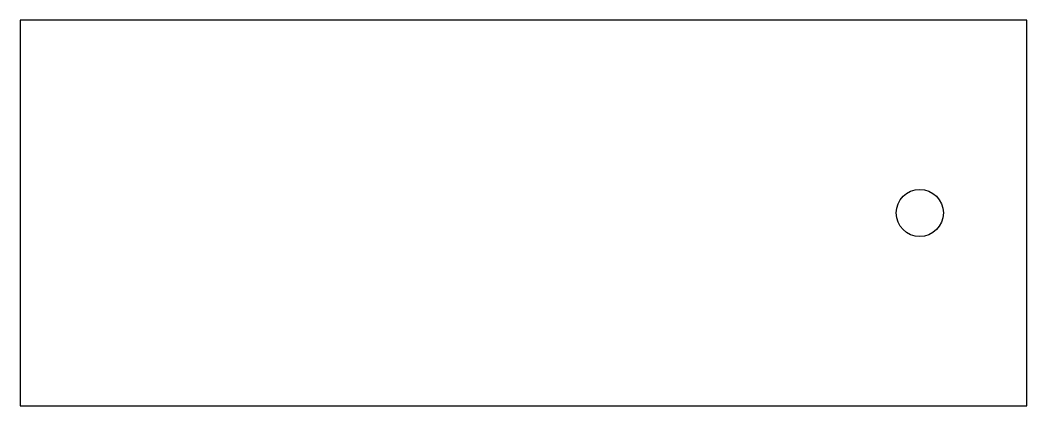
# Model space of a CAD drawing. Extents: x 113 to 583, y 240 to 420.
import ezdxf

# ---------------------------------------------------------------- set-up
doc = ezdxf.new("R2010")
doc.units = 0
doc.linetypes.add('SLD-CONTINUA', pattern=[0])
doc.layers.get('0').update_dxf_attribs({"linetype": 'CONTINUOUS'})

msp = doc.modelspace()

# ---------------------------------------------------------------- linework, layer by layer
at = {"color": 7, "linetype": 'SLD-CONTINUA'}
for p, q in [((582.94, 420.3), (112.94, 420.3)), ((112.94, 420.3), (112.94, 240.3)), ((582.94, 240.3), (582.94, 420.3)), ((112.94, 240.3), (582.94, 240.3))]:
    msp.add_line(p, q, dxfattribs=at)
msp.add_circle((532.94, 330.3), 11, dxfattribs=at)

doc.saveas('drawing.dxf')
